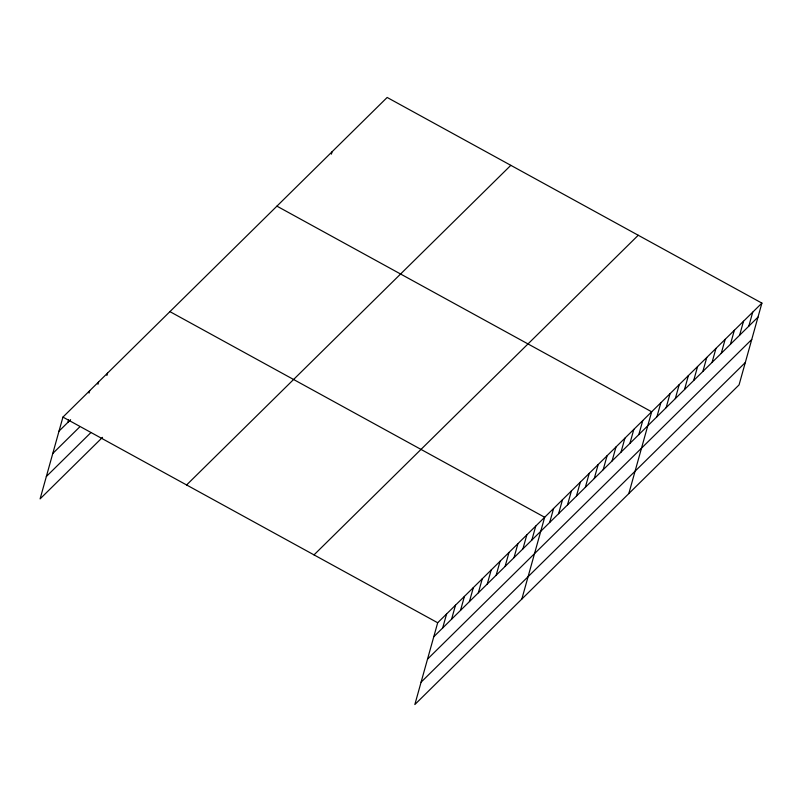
<?xml version="1.0" encoding="UTF-8"?>
<svg xmlns="http://www.w3.org/2000/svg" width="802" height="802" viewBox="0 0 802 802"><rect width="100%" height="100%" fill="white"/><g stroke="black" fill="none" stroke-linecap="round" stroke-linejoin="round"><path stroke-width="1.2" d="M761.9 303.116L437.681 622.753L414.845 704.537L739.063 384.9L761.9 303.116L387.155 97.463L62.937 417.1L40.1 498.884L102.516 437.351M67.939 422.313L68.591 419.977M89.032 393.07L89.684 390.734M97.944 384.278L98.596 381.942M106.866 375.486L107.518 373.151M331.386 154.134L332.038 151.809M442.684 627.966L446.594 613.961M451.596 619.174L455.506 605.169M460.518 610.382L464.428 596.387M469.431 601.6L473.34 587.595M478.353 592.808L482.263 578.803M487.265 584.016L491.175 570.011M496.177 575.224L500.087 561.22M505.1 566.433L509.009 552.438M514.012 557.651L517.922 543.646M522.924 548.859L526.834 534.854M531.846 540.067L535.756 526.062M521.841 599.054L544.668 517.27L169.924 311.627M549.681 522.483L553.591 508.488M558.593 513.701L562.503 499.696M567.505 504.909L571.415 490.904M576.427 496.117L580.337 482.112M585.34 487.325L589.249 473.32M594.262 478.533L598.172 464.538M603.174 469.751L607.084 455.747M612.086 460.96L615.996 446.955M621.009 452.168L624.918 438.163M629.921 443.376L633.831 429.371M638.843 434.584L642.753 420.589M628.828 493.571L651.665 411.797L276.921 206.144M656.938 416.739L660.848 402.734M666.131 407.687L670.041 393.682M675.314 398.624L679.224 384.629M684.497 389.572L688.407 375.567M693.69 380.519L697.6 366.514M702.873 371.456L706.783 357.451M712.056 362.404L715.965 348.399M721.249 353.351L725.158 339.346M730.432 344.289L734.341 330.284M739.614 335.236L743.524 321.231M748.807 326.173L752.717 312.178M59.027 431.105L70.616 419.677M52.782 453.471L79.528 427.105M46.346 476.518L90.927 432.569M186.595 484.969L510.824 165.332M314.013 554.884L638.232 235.257M433.772 636.758L757.99 317.121M427.526 659.124L751.745 339.487M421.09 682.171L745.309 362.534M62.937 417.1L437.681 622.753"/></g></svg>
